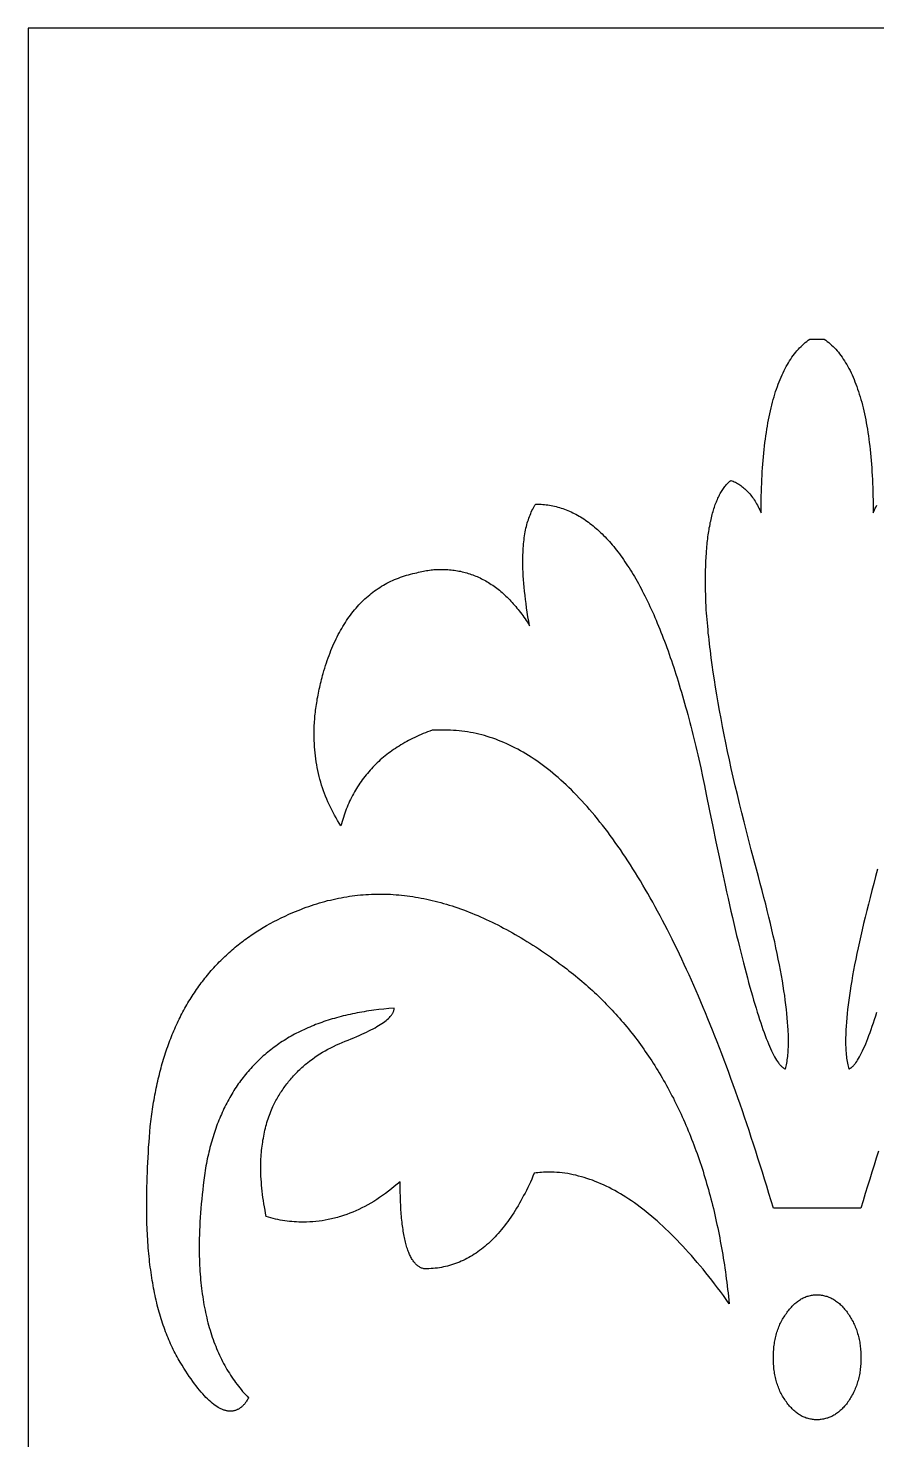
# Model space of a CAD drawing. Extents: x -128 to 128, y -212 to 212.
# Drawn here: x -127.7 to 9.5, y -16.7 to 211.7 of the extents above; entities that cross this region are included whole.
import ezdxf

# ---------------------------------------------------------------- set-up
doc = ezdxf.new("R2010")
doc.units = 0
doc.layers.add('LAYER_1', color=18, linetype='CONTINUOUS')

msp = doc.modelspace()

# ---------------------------------------------------------------- linework, layer by layer
at = {"layer": 'LAYER_1'}
for points in [[(-127.74, -211.73), (127.74, -211.73), (127.74, 211.73), (-127.74, 211.73)], [(-103.16, -4.14), (-103.33, -3.86), (-103.5, -3.57), (-103.66, -3.28), (-103.82, -2.99), (-103.98, -2.69), (-104.13, -2.39), (-104.28, -2.09), (-104.43, -1.78), (-104.58, -1.47), (-104.72, -1.16), (-104.87, -0.84), (-105.01, -0.52), (-105.14, -0.19), (-105.28, 0.14), (-105.41, 0.47), (-105.53, 0.81), (-105.66, 1.15), (-105.78, 1.49), (-105.9, 1.84), (-106.02, 2.19), (-106.14, 2.54), (-106.25, 2.9), (-106.36, 3.26), (-106.47, 3.62), (-106.57, 3.99), (-106.67, 4.36), (-106.77, 4.74), (-106.87, 5.12), (-106.96, 5.5), (-107.05, 5.89), (-107.14, 6.28), (-107.23, 6.67), (-107.31, 7.07), (-107.39, 7.47), (-107.47, 7.87), (-107.55, 8.28), (-107.62, 8.69), (-107.69, 9.1), (-107.76, 9.52), (-107.82, 9.94), (-107.88, 10.37), (-107.94, 10.8), (-108, 11.23), (-108.06, 11.67), (-108.11, 12.11), (-108.16, 12.55), (-108.2, 13), (-108.25, 13.45), (-108.29, 13.91), (-108.33, 14.37), (-108.36, 14.83), (-108.39, 15.29), (-108.42, 15.76), (-108.45, 16.24), (-108.48, 16.71), (-108.5, 17.19), (-108.52, 17.68), (-108.54, 18.17), (-108.55, 18.66), (-108.56, 19.15), (-108.57, 19.65), (-108.58, 20.15), (-108.58, 20.66), (-108.59, 21.17), (-108.58, 21.93), (-108.58, 22.69), (-108.57, 23.46), (-108.55, 24.23), (-108.53, 25.01), (-108.51, 25.8), (-108.48, 26.59), (-108.45, 27.39), (-108.41, 28.19), (-108.37, 29), (-108.32, 29.82), (-108.27, 30.64), (-108.21, 31.48), (-108.14, 32.31), (-108.07, 33.16), (-108, 34.01), (-107.95, 34.41), (-107.91, 34.82), (-107.86, 35.22), (-107.81, 35.62), (-107.76, 36.01), (-107.7, 36.41), (-107.65, 36.8), (-107.59, 37.19), (-107.53, 37.58), (-107.47, 37.97), (-107.4, 38.35), (-107.33, 38.73), (-107.26, 39.11), (-107.19, 39.49), (-107.12, 39.86), (-107.04, 40.24), (-106.97, 40.61), (-106.89, 40.98), (-106.8, 41.34), (-106.72, 41.71), (-106.63, 42.07), (-106.54, 42.43), (-106.45, 42.79), (-106.36, 43.15), (-106.26, 43.5), (-106.17, 43.85), (-106.07, 44.2), (-105.97, 44.55), (-105.86, 44.9), (-105.76, 45.24), (-105.65, 45.58), (-105.54, 45.92), (-105.43, 46.26), (-105.31, 46.59), (-105.19, 46.93), (-105.08, 47.26), (-104.95, 47.59), (-104.83, 47.91), (-104.71, 48.24), (-104.58, 48.56), (-104.45, 48.88), (-104.32, 49.2), (-104.18, 49.51), (-104.05, 49.83), (-103.91, 50.14), (-103.77, 50.45), (-103.63, 50.76), (-103.48, 51.06), (-103.34, 51.36), (-103.19, 51.66), (-103.04, 51.96), (-102.88, 52.26), (-102.73, 52.56), (-102.57, 52.85), (-102.41, 53.14), (-102.25, 53.43), (-102.08, 53.71), (-101.92, 54), (-101.75, 54.28), (-101.58, 54.56), (-101.41, 54.84), (-101.23, 55.11), (-101.06, 55.39), (-100.88, 55.66), (-100.7, 55.93), (-100.51, 56.19), (-100.33, 56.46), (-100.14, 56.72), (-99.95, 56.98), (-99.76, 57.24), (-99.56, 57.5), (-99.37, 57.75), (-99.17, 58), (-98.97, 58.25), (-98.77, 58.5), (-98.56, 58.75), (-98.35, 58.99), (-98.15, 59.23), (-97.93, 59.47), (-97.72, 59.71), (-97.51, 59.95), (-97.29, 60.18), (-97.07, 60.41), (-96.85, 60.64), (-96.62, 60.87), (-96.4, 61.09), (-96.17, 61.31), (-95.94, 61.53), (-95.7, 61.75), (-95.47, 61.97), (-95.23, 62.18), (-94.99, 62.39), (-94.75, 62.6), (-94.51, 62.81), (-94.26, 63.02), (-94.02, 63.22), (-93.77, 63.42), (-93.51, 63.62), (-93.26, 63.82), (-93, 64.02), (-92.75, 64.21), (-92.48, 64.4), (-92.22, 64.59), (-91.96, 64.77), (-91.69, 64.96), (-91.42, 65.14), (-90.88, 65.5), (-90.32, 65.85), (-89.76, 66.19), (-89.19, 66.53), (-88.61, 66.85), (-88.03, 67.17), (-87.43, 67.47), (-86.82, 67.77), (-86.21, 68.06), (-85.59, 68.35), (-84.96, 68.62), (-84.53, 68.8), (-84.1, 68.98), (-83.67, 69.15), (-83.24, 69.32), (-82.8, 69.48), (-82.37, 69.63), (-81.94, 69.78), (-81.5, 69.93), (-81.07, 70.06), (-80.63, 70.19), (-80.19, 70.32), (-79.76, 70.44), (-79.32, 70.56), (-78.88, 70.66), (-78.44, 70.77), (-78, 70.86), (-77.56, 70.96), (-77.12, 71.04), (-76.68, 71.12), (-76.24, 71.19), (-75.8, 71.26), (-75.36, 71.32), (-74.92, 71.38), (-74.47, 71.43), (-74.03, 71.48), (-73.59, 71.51), (-73.14, 71.55), (-72.7, 71.57), (-72.25, 71.59), (-71.81, 71.61), (-71.36, 71.62), (-70.92, 71.62), (-70.48, 71.62), (-70.03, 71.61), (-69.59, 71.6), (-69.14, 71.58), (-68.7, 71.55), (-68.25, 71.52), (-67.8, 71.48), (-67.35, 71.44), (-66.91, 71.39), (-66.46, 71.34), (-66.01, 71.28), (-65.56, 71.21), (-65.11, 71.14), (-64.66, 71.06), (-64.21, 70.98), (-63.75, 70.89), (-63.3, 70.8), (-62.85, 70.7), (-62.39, 70.59), (-61.94, 70.48), (-61.48, 70.37), (-61.03, 70.24), (-60.57, 70.12), (-60.12, 69.98), (-59.66, 69.84), (-59.2, 69.7), (-58.74, 69.55), (-58.28, 69.39), (-57.82, 69.23), (-57.36, 69.06), (-56.9, 68.89), (-56.44, 68.71), (-55.98, 68.53), (-55.52, 68.34), (-55.05, 68.14), (-54.59, 67.94), (-54.13, 67.73), (-53.66, 67.52), (-53.2, 67.3), (-52.73, 67.08), (-52.26, 66.85), (-51.8, 66.62), (-51.33, 66.38), (-50.86, 66.13), (-50.39, 65.88), (-49.92, 65.62), (-49.45, 65.36), (-48.98, 65.09), (-48.51, 64.82), (-48.04, 64.54), (-47.57, 64.25), (-47.09, 63.96), (-46.62, 63.67), (-46.14, 63.37), (-45.67, 63.06), (-45.19, 62.75), (-44.72, 62.43), (-44.24, 62.1), (-43.76, 61.77), (-43.28, 61.44), (-42.81, 61.1), (-42.33, 60.75), (-41.85, 60.4), (-41.37, 60.04), (-41, 59.77), (-40.64, 59.5), (-40.29, 59.22), (-39.93, 58.94), (-39.58, 58.66), (-39.23, 58.38), (-38.88, 58.09), (-38.53, 57.81), (-38.19, 57.51), (-37.85, 57.22), (-37.51, 56.93), (-37.18, 56.63), (-36.84, 56.33), (-36.51, 56.02), (-36.18, 55.72), (-35.85, 55.41), (-35.53, 55.1), (-35.21, 54.79), (-34.89, 54.47), (-34.57, 54.15), (-34.26, 53.83), (-33.95, 53.51), (-33.64, 53.18), (-33.33, 52.86), (-33.02, 52.53), (-32.72, 52.19), (-32.42, 51.86), (-32.12, 51.52), (-31.83, 51.18), (-31.53, 50.84), (-31.24, 50.49), (-30.95, 50.15), (-30.67, 49.8), (-30.38, 49.44), (-30.1, 49.09), (-29.82, 48.73), (-29.55, 48.37), (-29.27, 48.01), (-29, 47.64), (-28.73, 47.28), (-28.47, 46.91), (-28.2, 46.54), (-27.94, 46.16), (-27.68, 45.78), (-27.42, 45.4), (-27.17, 45.02), (-26.91, 44.64), (-26.66, 44.25), (-26.42, 43.86), (-26.17, 43.47), (-25.93, 43.08), (-25.69, 42.68), (-25.45, 42.28), (-25.21, 41.88), (-24.98, 41.47), (-24.75, 41.07), (-24.52, 40.66), (-24.29, 40.25), (-24.07, 39.83), (-23.85, 39.42), (-23.63, 39), (-23.41, 38.58), (-23.2, 38.15), (-22.99, 37.73), (-22.78, 37.3), (-22.57, 36.87), (-22.36, 36.43), (-22.16, 36), (-21.96, 35.56), (-21.76, 35.12), (-21.57, 34.68), (-21.37, 34.23), (-21.18, 33.78), (-21, 33.33), (-20.81, 32.88), (-20.63, 32.42), (-20.45, 31.96), (-20.27, 31.5), (-20.09, 31.04), (-19.92, 30.57), (-19.75, 30.11), (-19.58, 29.64), (-19.41, 29.16), (-19.25, 28.69), (-19.08, 28.21), (-18.92, 27.73), (-18.77, 27.25), (-18.61, 26.76), (-18.46, 26.27), (-18.31, 25.78), (-18.16, 25.29), (-18.02, 24.8), (-17.87, 24.3), (-17.73, 23.8), (-17.6, 23.3), (-17.46, 22.79), (-17.33, 22.28), (-17.2, 21.77), (-17.07, 21.26), (-16.94, 20.75), (-16.82, 20.23), (-16.7, 19.71), (-16.58, 19.19), (-16.46, 18.66), (-16.35, 18.14), (-16.23, 17.61), (-16.13, 17.07), (-16.02, 16.54), (-15.91, 16), (-15.81, 15.46), (-15.71, 14.92), (-15.61, 14.38), (-15.52, 13.83), (-15.43, 13.28), (-15.34, 12.73), (-15.25, 12.18), (-15.16, 11.62), (-15.08, 11.06), (-15, 10.5), (-14.92, 9.93), (-14.84, 9.37), (-14.77, 8.8), (-14.7, 8.23), (-14.63, 7.65), (-14.56, 7.08), (-14.5, 6.5), (-14.44, 5.92), (-14.38, 5.33), (-14.85, 6), (-15.32, 6.65), (-15.79, 7.29), (-16.27, 7.92), (-16.74, 8.54), (-17.21, 9.14), (-17.68, 9.74), (-18.15, 10.33), (-18.61, 10.91), (-19.08, 11.48), (-19.55, 12.03), (-20.02, 12.58), (-20.48, 13.11), (-20.95, 13.64), (-21.42, 14.15), (-21.88, 14.66), (-22.35, 15.15), (-22.81, 15.64), (-23.27, 16.11), (-23.74, 16.57), (-24.2, 17.03), (-24.66, 17.47), (-25.12, 17.9), (-25.58, 18.32), (-26.04, 18.73), (-26.5, 19.13), (-26.96, 19.52), (-27.42, 19.9), (-27.88, 20.27), (-28.34, 20.63), (-28.8, 20.98), (-29.25, 21.31), (-29.71, 21.64), (-30.17, 21.96), (-30.62, 22.26), (-31.08, 22.56), (-31.53, 22.85), (-31.98, 23.12), (-32.44, 23.39), (-32.89, 23.64), (-33.34, 23.88), (-33.79, 24.12), (-34.25, 24.34), (-34.7, 24.55), (-35.15, 24.76), (-35.6, 24.95), (-36.04, 25.13), (-36.49, 25.3), (-36.94, 25.46), (-37.39, 25.61), (-37.84, 25.75), (-38.28, 25.88), (-38.73, 26), (-39.17, 26.11), (-39.62, 26.21), (-40.06, 26.3), (-40.5, 26.38), (-40.95, 26.44), (-41.39, 26.5), (-41.83, 26.55), (-42.27, 26.58), (-42.71, 26.61), (-43.15, 26.62), (-43.59, 26.63), (-43.87, 26.63), (-44.14, 26.62), (-44.43, 26.6), (-44.72, 26.58), (-45.01, 26.56), (-45.31, 26.53), (-45.61, 26.49), (-45.91, 26.45), (-46.11, 25.97), (-46.32, 25.5), (-46.53, 25.03), (-46.74, 24.58), (-46.96, 24.13), (-47.18, 23.68), (-47.4, 23.25), (-47.62, 22.82), (-47.84, 22.4), (-48.07, 21.99), (-48.3, 21.59), (-48.53, 21.19), (-48.76, 20.8), (-48.99, 20.42), (-49.23, 20.05), (-49.47, 19.68), (-49.71, 19.32), (-49.96, 18.97), (-50.2, 18.62), (-50.45, 18.29), (-50.7, 17.96), (-50.96, 17.64), (-51.21, 17.32), (-51.47, 17.02), (-51.73, 16.72), (-51.99, 16.43), (-52.25, 16.15), (-52.52, 15.87), (-52.79, 15.6), (-53.06, 15.34), (-53.33, 15.09), (-53.61, 14.84), (-53.89, 14.6), (-54.17, 14.37), (-54.45, 14.15), (-54.74, 13.94), (-55.02, 13.73), (-55.31, 13.53), (-55.6, 13.33), (-55.9, 13.15), (-56.19, 12.97), (-56.49, 12.8), (-56.79, 12.64), (-57.1, 12.48), (-57.4, 12.34), (-57.71, 12.2), (-58.02, 12.06), (-58.33, 11.94), (-58.65, 11.82), (-58.96, 11.71), (-59.28, 11.61), (-59.61, 11.52), (-59.93, 11.43), (-60.26, 11.35), (-60.58, 11.28), (-60.92, 11.21), (-61.25, 11.16), (-61.58, 11.11), (-61.92, 11.07), (-62.26, 11.03), (-62.6, 11.01), (-62.95, 10.99), (-63.3, 10.98), (-63.65, 10.97), (-63.77, 11), (-63.89, 11.03), (-64.01, 11.07), (-64.13, 11.11), (-64.24, 11.16), (-64.36, 11.22), (-64.47, 11.28), (-64.58, 11.35), (-64.68, 11.42), (-64.79, 11.51), (-64.89, 11.59), (-64.99, 11.69), (-65.09, 11.79), (-65.19, 11.89), (-65.29, 12), (-65.38, 12.12), (-65.47, 12.25), (-65.56, 12.38), (-65.65, 12.51), (-65.74, 12.65), (-65.82, 12.8), (-65.9, 12.96), (-65.98, 13.12), (-66.06, 13.29), (-66.14, 13.46), (-66.21, 13.64), (-66.28, 13.83), (-66.35, 14.02), (-66.42, 14.22), (-66.49, 14.42), (-66.55, 14.63), (-66.62, 14.85), (-66.68, 15.07), (-66.73, 15.3), (-66.79, 15.54), (-66.85, 15.78), (-66.9, 16.03), (-66.95, 16.28), (-67, 16.54), (-67.05, 16.81), (-67.09, 17.08), (-67.13, 17.36), (-67.18, 17.65), (-67.22, 17.94), (-67.25, 18.23), (-67.29, 18.54), (-67.32, 18.85), (-67.35, 19.16), (-67.38, 19.49), (-67.41, 19.82), (-67.44, 20.15), (-67.46, 20.49), (-67.48, 20.84), (-67.5, 21.19), (-67.54, 21.92), (-67.56, 22.67), (-67.58, 23.44), (-67.59, 24.24), (-67.6, 25.07), (-68.07, 24.67), (-68.54, 24.28), (-69.01, 23.9), (-69.48, 23.53), (-69.96, 23.18), (-70.43, 22.84), (-70.91, 22.51), (-71.39, 22.2), (-71.87, 21.9), (-72.35, 21.61), (-72.83, 21.34), (-73.31, 21.08), (-73.8, 20.83), (-74.28, 20.59), (-74.77, 20.37), (-75.26, 20.16), (-75.75, 19.96), (-76.24, 19.78), (-76.73, 19.6), (-77.22, 19.45), (-77.47, 19.37), (-77.72, 19.3), (-77.97, 19.23), (-78.21, 19.17), (-78.46, 19.1), (-78.71, 19.05), (-79.21, 18.94), (-79.71, 18.84), (-80.21, 18.76), (-80.71, 18.69), (-81.21, 18.63), (-81.72, 18.59), (-82.22, 18.56), (-82.73, 18.54), (-83.24, 18.53), (-83.61, 18.53), (-83.98, 18.55), (-84.35, 18.56), (-84.73, 18.59), (-85.1, 18.62), (-85.47, 18.66), (-85.85, 18.7), (-86.23, 18.76), (-86.6, 18.82), (-86.98, 18.88), (-87.36, 18.96), (-87.73, 19.04), (-88.11, 19.13), (-88.49, 19.22), (-88.87, 19.32), (-89.25, 19.43), (-89.35, 19.96), (-89.45, 20.48), (-89.55, 21), (-89.63, 21.51), (-89.71, 22.02), (-89.79, 22.53), (-89.85, 23.03), (-89.91, 23.53), (-89.96, 24.02), (-90.01, 24.51), (-90.04, 24.99), (-90.08, 25.47), (-90.1, 25.95), (-90.12, 26.42), (-90.13, 26.89), (-90.13, 27.35), (-90.13, 27.71), (-90.12, 28.06), (-90.11, 28.42), (-90.1, 28.77), (-90.08, 29.12), (-90.06, 29.46), (-90.03, 29.81), (-90, 30.15), (-89.96, 30.49), (-89.92, 30.82), (-89.88, 31.16), (-89.83, 31.49), (-89.78, 31.82), (-89.72, 32.14), (-89.66, 32.47), (-89.6, 32.79), (-89.53, 33.1), (-89.46, 33.42), (-89.38, 33.73), (-89.3, 34.04), (-89.22, 34.35), (-89.13, 34.65), (-89.04, 34.96), (-88.94, 35.25), (-88.84, 35.55), (-88.74, 35.84), (-88.63, 36.13), (-88.52, 36.42), (-88.4, 36.71), (-88.28, 36.99), (-88.16, 37.27), (-88.03, 37.55), (-87.91, 37.77), (-87.8, 37.99), (-87.68, 38.21), (-87.55, 38.43), (-87.43, 38.65), (-87.31, 38.86), (-87.18, 39.07), (-87.05, 39.28), (-86.92, 39.49), (-86.78, 39.7), (-86.64, 39.9), (-86.51, 40.1), (-86.37, 40.3), (-86.22, 40.5), (-86.08, 40.69), (-85.93, 40.89), (-85.78, 41.08), (-85.63, 41.27), (-85.48, 41.46), (-85.33, 41.64), (-85.17, 41.83), (-85.01, 42.01), (-84.85, 42.19), (-84.68, 42.36), (-84.52, 42.54), (-84.35, 42.71), (-84.18, 42.88), (-84.01, 43.05), (-83.84, 43.22), (-83.66, 43.39), (-83.48, 43.55), (-83.3, 43.71), (-83.12, 43.87), (-82.94, 44.03), (-82.75, 44.18), (-82.56, 44.34), (-82.18, 44.64), (-81.79, 44.93), (-81.39, 45.21), (-80.99, 45.49), (-80.57, 45.76), (-80.15, 46.02), (-79.72, 46.27), (-79.28, 46.51), (-78.83, 46.75), (-78.37, 46.98), (-77.91, 47.2), (-77.44, 47.41), (-76.96, 47.61), (-76.47, 47.81), (-75.98, 48), (-75.51, 48.19), (-75.06, 48.37), (-74.62, 48.56), (-74.2, 48.74), (-73.79, 48.93), (-73.39, 49.11), (-73.02, 49.29), (-72.65, 49.47), (-72.31, 49.65), (-71.97, 49.82), (-71.66, 50), (-71.36, 50.17), (-71.07, 50.34), (-70.8, 50.51), (-70.55, 50.68), (-70.31, 50.84), (-70.08, 51.01), (-69.87, 51.17), (-69.68, 51.33), (-69.5, 51.49), (-69.34, 51.65), (-69.19, 51.81), (-69.06, 51.96), (-69, 52.04), (-68.94, 52.12), (-68.89, 52.19), (-68.84, 52.27), (-68.8, 52.35), (-68.76, 52.42), (-68.72, 52.49), (-68.69, 52.57), (-68.66, 52.64), (-68.63, 52.72), (-68.61, 52.79), (-68.6, 52.86), (-68.58, 52.93), (-68.57, 53), (-68.57, 53.07), (-68.56, 53.14), (-69.4, 53.08), (-70.23, 53), (-71.04, 52.92), (-71.85, 52.82), (-72.24, 52.76), (-72.64, 52.71), (-73.03, 52.65), (-73.42, 52.58), (-73.81, 52.52), (-74.19, 52.45), (-74.57, 52.38), (-74.95, 52.31), (-75.32, 52.23), (-75.69, 52.15), (-76.06, 52.07), (-76.43, 51.98), (-76.79, 51.9), (-77.15, 51.8), (-77.51, 51.71), (-77.87, 51.61), (-78.22, 51.51), (-78.57, 51.41), (-78.91, 51.31), (-79.26, 51.2), (-79.6, 51.09), (-79.93, 50.98), (-80.27, 50.86), (-80.6, 50.74), (-80.93, 50.62), (-81.26, 50.49), (-81.58, 50.36), (-81.9, 50.23), (-82.22, 50.1), (-82.53, 49.96), (-82.85, 49.82), (-83.16, 49.68), (-83.46, 49.54), (-83.77, 49.39), (-84.07, 49.24), (-84.36, 49.09), (-84.66, 48.93), (-84.95, 48.77), (-85.24, 48.61), (-85.53, 48.44), (-85.81, 48.28), (-86.09, 48.11), (-86.37, 47.93), (-86.65, 47.76), (-86.92, 47.58), (-87.19, 47.4), (-87.45, 47.21), (-87.72, 47.02), (-87.98, 46.83), (-88.24, 46.64), (-88.49, 46.44), (-88.74, 46.24), (-88.99, 46.04), (-89.24, 45.84), (-89.48, 45.63), (-89.73, 45.42), (-89.96, 45.21), (-90.2, 44.99), (-90.43, 44.77), (-90.66, 44.55), (-90.89, 44.33), (-91.11, 44.1), (-91.33, 43.87), (-91.55, 43.64), (-91.77, 43.4), (-91.98, 43.16), (-92.19, 42.92), (-92.4, 42.68), (-92.6, 42.43), (-92.8, 42.18), (-93, 41.93), (-93.2, 41.67), (-93.39, 41.41), (-93.58, 41.15), (-93.77, 40.89), (-93.95, 40.62), (-94.13, 40.35), (-94.31, 40.08), (-94.49, 39.81), (-94.66, 39.53), (-94.83, 39.25), (-95, 38.96), (-95.16, 38.68), (-95.32, 38.39), (-95.48, 38.09), (-95.64, 37.8), (-95.79, 37.5), (-95.94, 37.2), (-96.09, 36.9), (-96.23, 36.59), (-96.38, 36.28), (-96.51, 35.97), (-96.65, 35.66), (-96.78, 35.34), (-96.91, 35.02), (-97.04, 34.69), (-97.17, 34.37), (-97.29, 34.04), (-97.41, 33.71), (-97.52, 33.37), (-97.64, 33.04), (-97.75, 32.69), (-97.86, 32.35), (-97.96, 32.01), (-98.06, 31.66), (-98.16, 31.31), (-98.26, 30.95), (-98.35, 30.59), (-98.44, 30.23), (-98.53, 29.87), (-98.61, 29.51), (-98.7, 29.14), (-98.78, 28.77), (-98.85, 28.39), (-98.93, 28.02), (-99, 27.64), (-99.07, 27.25), (-99.13, 26.87), (-99.19, 26.48), (-99.25, 26.09), (-99.35, 25.31), (-99.45, 24.53), (-99.53, 23.76), (-99.61, 23), (-99.69, 22.24), (-99.76, 21.5), (-99.82, 20.76), (-99.88, 20.03), (-99.93, 19.31), (-99.97, 18.6), (-100.01, 17.89), (-100.04, 17.2), (-100.06, 16.51), (-100.08, 15.84), (-100.09, 15.17), (-100.09, 14.51), (-100.09, 14.01), (-100.09, 13.51), (-100.08, 13.01), (-100.06, 12.52), (-100.04, 12.03), (-100.02, 11.54), (-100, 11.06), (-99.97, 10.59), (-99.94, 10.11), (-99.9, 9.64), (-99.86, 9.18), (-99.81, 8.72), (-99.77, 8.26), (-99.71, 7.81), (-99.66, 7.36), (-99.6, 6.91), (-99.53, 6.47), (-99.46, 6.03), (-99.39, 5.59), (-99.32, 5.16), (-99.24, 4.74), (-99.15, 4.31), (-99.07, 3.9), (-98.97, 3.48), (-98.88, 3.07), (-98.78, 2.66), (-98.68, 2.26), (-98.57, 1.86), (-98.46, 1.47), (-98.34, 1.07), (-98.22, 0.69), (-98.1, 0.3), (-97.98, -0.08), (-97.84, -0.45), (-97.71, -0.83), (-97.57, -1.19), (-97.43, -1.56), (-97.28, -1.92), (-97.13, -2.27), (-96.98, -2.63), (-96.82, -2.97), (-96.66, -3.32), (-96.49, -3.66), (-96.32, -4), (-96.15, -4.33), (-95.97, -4.66), (-95.79, -4.98), (-95.61, -5.3), (-95.42, -5.62), (-95.22, -5.93), (-95.03, -6.24), (-94.83, -6.55), (-94.62, -6.85), (-94.41, -7.15), (-94.2, -7.44), (-93.98, -7.73), (-93.76, -8.02), (-93.54, -8.3), (-93.31, -8.57), (-93.08, -8.85), (-92.84, -9.12), (-92.6, -9.38), (-92.35, -9.65), (-92.11, -9.9), (-92.18, -10.04), (-92.26, -10.16), (-92.34, -10.29), (-92.42, -10.41), (-92.5, -10.53), (-92.58, -10.64), (-92.66, -10.74), (-92.74, -10.85), (-92.83, -10.95), (-92.91, -11.04), (-93, -11.13), (-93.09, -11.22), (-93.18, -11.3), (-93.27, -11.38), (-93.36, -11.45), (-93.45, -11.52), (-93.54, -11.59), (-93.64, -11.65), (-93.73, -11.71), (-93.83, -11.76), (-93.93, -11.81), (-94.02, -11.85), (-94.12, -11.89), (-94.22, -11.93), (-94.32, -11.96), (-94.42, -11.99), (-94.53, -12.01), (-94.63, -12.03), (-94.73, -12.04), (-94.84, -12.05), (-94.94, -12.06), (-95.05, -12.06), (-95.15, -12.06), (-95.26, -12.06), (-95.37, -12.05), (-95.47, -12.03), (-95.58, -12.01), (-95.69, -11.99), (-95.8, -11.97), (-95.91, -11.94), (-96.02, -11.91), (-96.13, -11.87), (-96.24, -11.83), (-96.35, -11.78), (-96.46, -11.74), (-96.58, -11.68), (-96.69, -11.63), (-96.81, -11.57), (-96.92, -11.5), (-97.04, -11.44), (-97.27, -11.29), (-97.51, -11.13), (-97.75, -10.95), (-98, -10.76), (-98.24, -10.55), (-98.49, -10.32), (-98.74, -10.08), (-99, -9.83), (-99.26, -9.56), (-99.52, -9.27), (-99.78, -8.97), (-100.04, -8.65), (-100.31, -8.32), (-100.59, -7.97), (-100.86, -7.61), (-101.14, -7.23), (-101.42, -6.84), (-101.7, -6.43), (-101.99, -6), (-102.28, -5.56), (-102.57, -5.1), (-102.86, -4.63)], [(-0.21, -13.44), (-0.39, -13.44), (-0.56, -13.43), (-0.74, -13.42), (-0.91, -13.4), (-1.08, -13.37), (-1.25, -13.34), (-1.42, -13.3), (-1.58, -13.26), (-1.75, -13.21), (-1.91, -13.16), (-2.07, -13.1), (-2.23, -13.04), (-2.39, -12.97), (-2.55, -12.89), (-2.71, -12.81), (-2.86, -12.72), (-3.01, -12.63), (-3.16, -12.53), (-3.31, -12.43), (-3.46, -12.32), (-3.61, -12.2), (-3.76, -12.08), (-3.9, -11.95), (-4.04, -11.82), (-4.18, -11.69), (-4.32, -11.54), (-4.46, -11.39), (-4.6, -11.24), (-4.73, -11.08), (-4.87, -10.91), (-5, -10.74), (-5.13, -10.56), (-5.26, -10.38), (-5.39, -10.19), (-5.51, -10), (-5.63, -9.8), (-5.74, -9.61), (-5.85, -9.41), (-5.96, -9.21), (-6.06, -9.01), (-6.16, -8.8), (-6.25, -8.6), (-6.34, -8.39), (-6.42, -8.18), (-6.5, -7.96), (-6.58, -7.75), (-6.65, -7.53), (-6.72, -7.31), (-6.78, -7.09), (-6.84, -6.86), (-6.89, -6.63), (-6.94, -6.4), (-6.99, -6.17), (-7.03, -5.93), (-7.07, -5.69), (-7.1, -5.45), (-7.13, -5.21), (-7.16, -4.96), (-7.18, -4.71), (-7.2, -4.46), (-7.21, -4.2), (-7.22, -3.95), (-7.23, -3.69), (-7.23, -3.42), (-7.23, -3.16), (-7.22, -2.9), (-7.21, -2.64), (-7.2, -2.39), (-7.18, -2.13), (-7.16, -1.88), (-7.13, -1.63), (-7.1, -1.39), (-7.07, -1.15), (-7.03, -0.9), (-6.99, -0.67), (-6.94, -0.43), (-6.89, -0.2), (-6.84, 0.04), (-6.78, 0.26), (-6.72, 0.49), (-6.65, 0.71), (-6.58, 0.93), (-6.5, 1.15), (-6.42, 1.37), (-6.34, 1.58), (-6.25, 1.8), (-6.16, 2), (-6.06, 2.21), (-5.96, 2.41), (-5.85, 2.62), (-5.74, 2.82), (-5.63, 3.01), (-5.51, 3.21), (-5.39, 3.4), (-5.26, 3.59), (-5.13, 3.77), (-5, 3.96), (-4.87, 4.13), (-4.73, 4.31), (-4.6, 4.47), (-4.46, 4.63), (-4.32, 4.79), (-4.18, 4.93), (-4.04, 5.08), (-3.9, 5.22), (-3.76, 5.35), (-3.61, 5.47), (-3.46, 5.59), (-3.31, 5.71), (-3.16, 5.82), (-3.01, 5.92), (-2.86, 6.02), (-2.71, 6.11), (-2.55, 6.19), (-2.39, 6.27), (-2.23, 6.35), (-2.07, 6.41), (-1.91, 6.48), (-1.75, 6.53), (-1.58, 6.58), (-1.42, 6.63), (-1.25, 6.67), (-1.08, 6.7), (-0.91, 6.73), (-0.74, 6.75), (-0.56, 6.76), (-0.39, 6.77), (-0.21, 6.77), (-0.03, 6.77), (0.16, 6.76), (0.34, 6.75), (0.52, 6.73), (0.69, 6.7), (0.87, 6.67), (1.04, 6.63), (1.22, 6.58), (1.39, 6.53), (1.55, 6.48), (1.72, 6.41), (1.89, 6.35), (2.05, 6.27), (2.21, 6.19), (2.37, 6.11), (2.53, 6.02), (2.69, 5.92), (2.84, 5.82), (3, 5.71), (3.15, 5.59), (3.3, 5.47), (3.45, 5.35), (3.59, 5.22), (3.74, 5.08), (3.88, 4.93), (4.02, 4.79), (4.16, 4.63), (4.3, 4.47), (4.44, 4.31), (4.57, 4.13), (4.7, 3.96), (4.83, 3.77), (4.96, 3.59), (5.09, 3.4), (5.21, 3.21), (5.32, 3.01), (5.43, 2.82), (5.54, 2.62), (5.65, 2.41), (5.75, 2.21), (5.84, 2), (5.94, 1.8), (6.02, 1.58), (6.11, 1.37), (6.19, 1.15), (6.26, 0.93), (6.34, 0.71), (6.4, 0.49), (6.47, 0.26), (6.53, 0.04), (6.58, -0.2), (6.64, -0.43), (6.68, -0.67), (6.73, -0.9), (6.77, -1.15), (6.8, -1.39), (6.83, -1.63), (6.86, -1.88), (6.88, -2.13), (6.9, -2.39), (6.92, -2.64), (6.93, -2.9), (6.93, -3.16), (6.94, -3.42), (6.93, -3.69), (6.93, -3.95), (6.92, -4.2), (6.9, -4.46), (6.88, -4.71), (6.86, -4.96), (6.83, -5.21), (6.8, -5.45), (6.77, -5.69), (6.73, -5.93), (6.68, -6.17), (6.64, -6.4), (6.58, -6.63), (6.53, -6.86), (6.47, -7.09), (6.4, -7.31), (6.34, -7.53), (6.26, -7.75), (6.19, -7.96), (6.11, -8.18), (6.02, -8.39), (5.94, -8.6), (5.84, -8.8), (5.75, -9.01), (5.65, -9.21), (5.54, -9.41), (5.43, -9.61), (5.32, -9.8), (5.21, -10), (5.09, -10.19), (4.96, -10.38), (4.83, -10.56), (4.7, -10.74), (4.57, -10.91), (4.44, -11.08), (4.3, -11.24), (4.16, -11.39), (4.02, -11.54), (3.88, -11.69), (3.74, -11.82), (3.59, -11.95), (3.45, -12.08), (3.3, -12.2), (3.15, -12.32), (3, -12.43), (2.84, -12.53), (2.69, -12.63), (2.53, -12.72), (2.37, -12.81), (2.21, -12.89), (2.05, -12.97), (1.89, -13.04), (1.72, -13.1), (1.55, -13.16), (1.39, -13.21), (1.22, -13.26), (1.04, -13.3), (0.87, -13.34), (0.69, -13.37), (0.52, -13.4), (0.34, -13.42), (0.16, -13.43), (-0.03, -13.44)]]:
    msp.add_lwpolyline(points, close=True, dxfattribs=at)
for points in [[(9.78, 30.03), (9.42, 28.91), (9.06, 27.78), (8.7, 26.64), (8.35, 25.5), (7.99, 24.34), (7.64, 23.17), (7.29, 22), (6.94, 20.81), (-7.23, 20.81), (-7.58, 22), (-7.94, 23.17), (-8.29, 24.34), (-8.65, 25.5), (-9.01, 26.64), (-9.36, 27.78), (-9.72, 28.91), (-10.08, 30.03), (-10.44, 31.15), (-10.8, 32.25), (-11.16, 33.34), (-11.53, 34.43), (-11.89, 35.5), (-12.25, 36.57), (-12.62, 37.62), (-12.99, 38.67), (-13.35, 39.71), (-13.72, 40.74), (-14.09, 41.76), (-14.46, 42.77), (-14.83, 43.77), (-15.2, 44.77), (-15.57, 45.75), (-15.95, 46.73), (-16.32, 47.69), (-16.69, 48.65), (-17.07, 49.59), (-17.45, 50.53), (-17.82, 51.46), (-18.2, 52.38), (-18.58, 53.29), (-18.96, 54.19), (-19.34, 55.09), (-19.72, 55.97), (-20.11, 56.84), (-20.49, 57.71), (-20.87, 58.56), (-21.26, 59.41), (-21.64, 60.25), (-22.03, 61.08), (-22.42, 61.9), (-22.81, 62.71), (-23.2, 63.51), (-23.59, 64.3), (-23.98, 65.08), (-24.37, 65.85), (-24.76, 66.62), (-25.16, 67.37), (-25.55, 68.12), (-25.95, 68.86), (-26.34, 69.58), (-26.74, 70.3), (-27.14, 71.01), (-27.54, 71.71), (-27.94, 72.4), (-28.34, 73.09), (-28.74, 73.76), (-29.14, 74.42), (-29.54, 75.08), (-29.95, 75.72), (-30.35, 76.36), (-30.76, 76.99), (-31.16, 77.6), (-31.57, 78.21), (-31.98, 78.81), (-32.39, 79.4), (-32.8, 79.98), (-33.21, 80.56), (-33.62, 81.12), (-34.03, 81.67), (-34.45, 82.22), (-34.86, 82.75), (-35.28, 83.28), (-35.69, 83.8), (-36.11, 84.31), (-36.53, 84.8), (-36.95, 85.29), (-37.37, 85.77), (-37.79, 86.25), (-38.21, 86.71), (-38.63, 87.16), (-39.05, 87.61), (-39.48, 88.04), (-39.9, 88.47), (-40.33, 88.88), (-40.75, 89.29), (-41.18, 89.69), (-41.61, 90.08), (-42.04, 90.46), (-42.47, 90.83), (-42.9, 91.19), (-43.33, 91.54), (-43.76, 91.89), (-44.2, 92.22), (-44.63, 92.55), (-45.07, 92.86), (-45.5, 93.17), (-45.94, 93.47), (-46.38, 93.75), (-46.81, 94.03), (-47.25, 94.3), (-47.69, 94.56), (-48.14, 94.82), (-48.58, 95.06), (-49.02, 95.29), (-49.46, 95.52), (-49.91, 95.73), (-50.35, 95.94), (-50.8, 96.14), (-51.25, 96.32), (-51.7, 96.5), (-52.14, 96.67), (-52.59, 96.83), (-53.04, 96.98), (-53.5, 97.12), (-53.95, 97.26), (-54.4, 97.38), (-54.86, 97.5), (-55.31, 97.6), (-55.77, 97.7), (-56.22, 97.78), (-56.68, 97.86), (-57.14, 97.93), (-57.6, 97.99), (-58.06, 98.04), (-58.52, 98.08), (-58.98, 98.11), (-59.44, 98.14), (-62.43, 98.14), (-62.79, 98), (-63.16, 97.86), (-63.51, 97.72), (-63.87, 97.58), (-64.22, 97.43), (-64.56, 97.28), (-64.9, 97.13), (-65.24, 96.97), (-65.57, 96.81), (-65.9, 96.64), (-66.22, 96.47), (-66.54, 96.3), (-66.85, 96.13), (-67.16, 95.95), (-67.47, 95.77), (-67.77, 95.58), (-68.07, 95.39), (-68.36, 95.2), (-68.65, 95.01), (-68.94, 94.81), (-69.22, 94.6), (-69.49, 94.4), (-69.76, 94.19), (-70.03, 93.98), (-70.29, 93.76), (-70.55, 93.54), (-70.81, 93.32), (-71.06, 93.09), (-71.3, 92.86), (-71.54, 92.63), (-71.78, 92.39), (-72.01, 92.15), (-72.24, 91.91), (-72.46, 91.66), (-72.68, 91.41), (-72.9, 91.16), (-73.11, 90.9), (-73.32, 90.64), (-73.52, 90.38), (-73.72, 90.11), (-73.91, 89.84), (-74.1, 89.56), (-74.29, 89.28), (-74.47, 89), (-74.65, 88.72), (-74.82, 88.43), (-74.99, 88.14), (-75.15, 87.84), (-75.31, 87.55), (-75.46, 87.24), (-75.61, 86.94), (-75.76, 86.63), (-75.9, 86.32), (-76.04, 86), (-76.17, 85.68), (-76.3, 85.36), (-76.43, 85.04), (-76.55, 84.71), (-76.67, 84.37), (-76.78, 84.04), (-76.89, 83.7), (-76.99, 83.36), (-77.09, 83.01), (-77.18, 82.66), (-77.45, 83.08), (-77.71, 83.51), (-77.96, 83.94), (-78.2, 84.37), (-78.43, 84.8), (-78.66, 85.23), (-78.88, 85.67), (-79.08, 86.11), (-79.28, 86.56), (-79.47, 87), (-79.65, 87.45), (-79.83, 87.9), (-79.99, 88.35), (-80.15, 88.81), (-80.3, 89.27), (-80.44, 89.73), (-80.57, 90.19), (-80.69, 90.66), (-80.8, 91.13), (-80.91, 91.6), (-81, 92.08), (-81.09, 92.55), (-81.17, 93.03), (-81.24, 93.52), (-81.31, 94), (-81.36, 94.49), (-81.41, 94.98), (-81.45, 95.47), (-81.47, 95.97), (-81.5, 96.47), (-81.51, 96.97), (-81.51, 97.48), (-81.51, 97.77), (-81.51, 98.06), (-81.5, 98.36), (-81.49, 98.65), (-81.48, 98.95), (-81.46, 99.25), (-81.44, 99.55), (-81.42, 99.85), (-81.39, 100.15), (-81.37, 100.45), (-81.34, 100.75), (-81.3, 101.06), (-81.27, 101.36), (-81.23, 101.67), (-81.18, 101.98), (-81.14, 102.28), (-81.09, 102.59), (-81.04, 102.9), (-80.99, 103.21), (-80.93, 103.52), (-80.87, 103.83), (-80.81, 104.15), (-80.75, 104.46), (-80.68, 104.77), (-80.61, 105.09), (-80.54, 105.4), (-80.46, 105.72), (-80.38, 106.04), (-80.3, 106.36), (-80.22, 106.67), (-80.13, 106.99), (-80.04, 107.31), (-79.92, 107.75), (-79.79, 108.18), (-79.65, 108.6), (-79.52, 109.02), (-79.38, 109.44), (-79.23, 109.84), (-79.09, 110.24), (-78.94, 110.64), (-78.78, 111.03), (-78.62, 111.42), (-78.46, 111.79), (-78.3, 112.17), (-78.13, 112.53), (-77.96, 112.9), (-77.78, 113.25), (-77.61, 113.6), (-77.42, 113.95), (-77.24, 114.28), (-77.05, 114.62), (-76.86, 114.94), (-76.66, 115.26), (-76.46, 115.58), (-76.26, 115.89), (-76.05, 116.19), (-75.84, 116.49), (-75.62, 116.78), (-75.41, 117.07), (-75.19, 117.35), (-74.96, 117.63), (-74.73, 117.9), (-74.5, 118.16), (-74.27, 118.42), (-74.03, 118.67), (-73.79, 118.92), (-73.54, 119.16), (-73.29, 119.39), (-73.04, 119.62), (-72.78, 119.85), (-72.52, 120.06), (-72.26, 120.28), (-71.99, 120.48), (-71.72, 120.68), (-71.45, 120.88), (-71.17, 121.07), (-70.89, 121.25), (-70.6, 121.43), (-70.31, 121.6), (-70.02, 121.76), (-69.73, 121.92), (-69.43, 122.08), (-69.12, 122.23), (-68.82, 122.37), (-68.51, 122.51), (-68.19, 122.64), (-67.88, 122.76), (-67.56, 122.88), (-67.23, 123), (-66.91, 123.1), (-66.57, 123.21), (-66.24, 123.3), (-65.9, 123.39), (-65.56, 123.48), (-65.21, 123.56), (-64.87, 123.63), (-64.61, 123.7), (-64.35, 123.76), (-64.09, 123.81), (-63.84, 123.87), (-63.59, 123.92), (-63.34, 123.96), (-63.09, 124), (-62.85, 124.04), (-62.6, 124.07), (-62.36, 124.1), (-62.12, 124.12), (-61.89, 124.14), (-61.65, 124.15), (-61.42, 124.16), (-61.19, 124.17), (-60.96, 124.17), (-60.69, 124.17), (-60.42, 124.16), (-60.15, 124.15), (-59.89, 124.14), (-59.62, 124.11), (-59.36, 124.09), (-59.1, 124.06), (-58.84, 124.03), (-58.59, 123.99), (-58.33, 123.95), (-58.08, 123.9), (-57.82, 123.85), (-57.57, 123.79), (-57.32, 123.73), (-57.07, 123.67), (-56.83, 123.6), (-56.58, 123.52), (-56.34, 123.45), (-56.09, 123.36), (-55.85, 123.28), (-55.61, 123.18), (-55.37, 123.09), (-55.14, 122.99), (-54.9, 122.88), (-54.67, 122.77), (-54.43, 122.66), (-54.2, 122.54), (-53.97, 122.42), (-53.74, 122.29), (-53.52, 122.16), (-53.29, 122.02), (-53.07, 121.88), (-52.85, 121.74), (-52.63, 121.59), (-52.41, 121.44), (-52.19, 121.28), (-51.97, 121.11), (-51.76, 120.95), (-51.54, 120.78), (-51.33, 120.6), (-51.12, 120.42), (-50.91, 120.24), (-50.7, 120.05), (-50.49, 119.85), (-50.29, 119.65), (-50.09, 119.45), (-49.88, 119.24), (-49.68, 119.03), (-49.48, 118.82), (-49.29, 118.6), (-49.09, 118.37), (-48.89, 118.14), (-48.7, 117.91), (-48.51, 117.67), (-48.32, 117.43), (-48.13, 117.18), (-47.94, 116.93), (-47.75, 116.68), (-47.57, 116.42), (-47.38, 116.15), (-47.2, 115.88), (-47.02, 115.61), (-46.84, 115.33), (-46.66, 115.05), (-46.79, 115.79), (-46.92, 116.51), (-47.03, 117.23), (-47.14, 117.93), (-47.23, 118.62), (-47.32, 119.3), (-47.4, 119.96), (-47.48, 120.62), (-47.54, 121.26), (-47.6, 121.88), (-47.65, 122.5), (-47.69, 123.1), (-47.72, 123.69), (-47.74, 124.26), (-47.75, 124.82), (-47.76, 125.37), (-47.75, 125.76), (-47.75, 126.13), (-47.74, 126.51), (-47.72, 126.88), (-47.71, 127.24), (-47.68, 127.59), (-47.66, 127.94), (-47.63, 128.28), (-47.59, 128.62), (-47.56, 128.95), (-47.51, 129.28), (-47.47, 129.6), (-47.42, 129.91), (-47.36, 130.22), (-47.3, 130.52), (-47.24, 130.81), (-47.17, 131.1), (-47.1, 131.39), (-47.03, 131.67), (-46.95, 131.94), (-46.86, 132.2), (-46.78, 132.46), (-46.68, 132.72), (-46.59, 132.96), (-46.48, 133.2), (-46.38, 133.44), (-46.27, 133.67), (-46.15, 133.89), (-46.04, 134.11), (-45.91, 134.32), (-45.79, 134.53), (-45.65, 134.73), (-45.37, 134.73), (-45.09, 134.72), (-44.81, 134.7), (-44.53, 134.68), (-44.25, 134.66), (-43.98, 134.63), (-43.7, 134.59), (-43.43, 134.55), (-43.15, 134.5), (-42.88, 134.44), (-42.61, 134.38), (-42.34, 134.32), (-42.07, 134.24), (-41.8, 134.17), (-41.53, 134.08), (-41.26, 133.99), (-41, 133.9), (-40.73, 133.8), (-40.47, 133.69), (-40.21, 133.58), (-39.95, 133.46), (-39.69, 133.34), (-39.43, 133.21), (-39.17, 133.08), (-38.91, 132.94), (-38.66, 132.79), (-38.4, 132.64), (-38.15, 132.48), (-37.89, 132.32), (-37.64, 132.15), (-37.39, 131.97), (-37.14, 131.79), (-36.89, 131.61), (-36.65, 131.41), (-36.4, 131.22), (-36.15, 131.01), (-35.91, 130.8), (-35.67, 130.59), (-35.42, 130.37), (-35.18, 130.14), (-34.94, 129.91), (-34.7, 129.67), (-34.46, 129.43), (-34.23, 129.18), (-33.99, 128.92), (-33.76, 128.66), (-33.52, 128.4), (-33.29, 128.12), (-33.06, 127.85), (-32.83, 127.56), (-32.6, 127.27), (-32.37, 126.98), (-32.14, 126.68), (-31.91, 126.37), (-31.69, 126.06), (-31.46, 125.74), (-31.24, 125.41), (-31.02, 125.08), (-30.8, 124.75), (-30.58, 124.41), (-30.36, 124.06), (-30.14, 123.71), (-29.92, 123.35), (-29.71, 122.99), (-29.49, 122.62), (-29.28, 122.24), (-29.06, 121.86), (-28.85, 121.47), (-28.64, 121.08), (-28.43, 120.68), (-28.22, 120.28), (-28.02, 119.87), (-27.81, 119.45), (-27.6, 119.03), (-27.4, 118.6), (-27.2, 118.17), (-26.99, 117.73), (-26.79, 117.29), (-26.59, 116.84), (-26.39, 116.38), (-26.19, 115.92), (-26, 115.45), (-25.8, 114.98), (-25.61, 114.5), (-25.41, 114.02), (-25.22, 113.53), (-25.03, 113.03), (-24.84, 112.53), (-24.65, 112.02), (-24.46, 111.51), (-24.27, 110.99), (-24.09, 110.46), (-23.9, 109.93), (-23.72, 109.4), (-23.53, 108.86), (-23.35, 108.31), (-23.17, 107.75), (-22.99, 107.2), (-22.81, 106.63), (-22.63, 106.06), (-22.45, 105.48), (-22.28, 104.9), (-22.1, 104.31), (-21.93, 103.72), (-21.76, 103.12), (-21.59, 102.52), (-21.42, 101.91), (-21.25, 101.29), (-21.08, 100.67), (-20.91, 100.04), (-20.74, 99.41), (-20.58, 98.77), (-20.41, 98.12), (-20.25, 97.47), (-20.09, 96.81), (-19.93, 96.15), (-19.77, 95.48), (-19.61, 94.81), (-19.45, 94.13), (-19.29, 93.45), (-18.98, 92.06), (-18.68, 90.65), (-18.38, 89.21), (-18.08, 87.76), (-17.55, 85.11), (-17.03, 82.54), (-16.52, 80.06), (-16.02, 77.65), (-15.52, 75.33), (-15.04, 73.09), (-14.8, 72), (-14.56, 70.93), (-14.32, 69.88), (-14.09, 68.85), (-13.86, 67.84), (-13.63, 66.85), (-13.4, 65.88), (-13.17, 64.94), (-12.95, 64.01), (-12.73, 63.1), (-12.51, 62.21), (-12.29, 61.35), (-12.08, 60.5), (-11.86, 59.67), (-11.65, 58.87), (-11.44, 58.08), (-11.24, 57.31), (-11.03, 56.57), (-10.83, 55.84), (-10.63, 55.14), (-10.43, 54.45), (-10.23, 53.79), (-10.04, 53.15), (-9.84, 52.52), (-9.65, 51.92), (-9.46, 51.34), (-9.28, 50.77), (-9.09, 50.23), (-8.91, 49.71), (-8.73, 49.21), (-8.55, 48.73), (-8.37, 48.27), (-8.2, 47.83), (-8.02, 47.4), (-7.85, 47), (-7.68, 46.62), (-7.52, 46.27), (-7.35, 45.93), (-7.19, 45.61), (-7.03, 45.31), (-6.87, 45.03), (-6.71, 44.77), (-6.56, 44.53), (-6.41, 44.32), (-6.33, 44.21), (-6.26, 44.12), (-6.18, 44.03), (-6.11, 43.94), (-6.03, 43.86), (-5.96, 43.79), (-5.89, 43.71), (-5.82, 43.65), (-5.74, 43.59), (-5.67, 43.53), (-5.6, 43.48), (-5.53, 43.44), (-5.46, 43.4), (-5.39, 43.36), (-5.32, 43.33), (-5.26, 43.31), (-5.2, 43.54), (-5.15, 43.77), (-5.1, 44.01), (-5.06, 44.26), (-5.02, 44.52), (-4.98, 44.79), (-4.95, 45.06), (-4.91, 45.34), (-4.89, 45.63), (-4.86, 45.92), (-4.84, 46.23), (-4.82, 46.54), (-4.81, 46.86), (-4.8, 47.19), (-4.8, 47.52), (-4.79, 47.87), (-4.79, 48.15), (-4.8, 48.44), (-4.8, 48.73), (-4.81, 49.03), (-4.82, 49.33), (-4.84, 49.64), (-4.87, 50.27), (-4.92, 50.92), (-4.98, 51.58), (-5.04, 52.27), (-5.12, 52.97), (-5.2, 53.7), (-5.3, 54.44), (-5.4, 55.2), (-5.52, 55.98), (-5.65, 56.78), (-5.78, 57.6), (-5.93, 58.44), (-6.09, 59.3), (-6.25, 60.18), (-6.43, 61.07), (-6.62, 61.99), (-6.81, 62.92), (-7.02, 63.88), (-7.24, 64.85), (-7.46, 65.84), (-7.7, 66.85), (-7.95, 67.89), (-8.21, 68.94), (-8.47, 70), (-8.75, 71.09), (-9.04, 72.2), (-9.34, 73.33), (-9.65, 74.47), (-9.96, 75.64), (-10.39, 77.21), (-10.8, 78.76), (-11.2, 80.29), (-11.6, 81.81), (-11.98, 83.31), (-12.35, 84.79), (-12.7, 86.26), (-13.05, 87.71), (-13.39, 89.14), (-13.72, 90.56), (-14.03, 91.96), (-14.33, 93.35), (-14.63, 94.72), (-14.91, 96.07), (-15.18, 97.41), (-15.44, 98.73), (-15.69, 100.03), (-15.93, 101.32), (-16.15, 102.59), (-16.37, 103.84), (-16.57, 105.08), (-16.76, 106.31), (-16.95, 107.51), (-17.12, 108.7), (-17.28, 109.87), (-17.42, 111.03), (-17.49, 111.6), (-17.56, 112.17), (-17.63, 112.74), (-17.69, 113.3), (-17.75, 113.85), (-17.8, 114.4), (-17.85, 114.95), (-17.91, 115.5), (-17.95, 116.04), (-18, 116.57), (-18.04, 117.1), (-18.08, 117.63), (-18.11, 118.26), (-18.13, 118.87), (-18.15, 119.48), (-18.17, 120.08), (-18.19, 120.67), (-18.2, 121.26), (-18.2, 121.85), (-18.2, 122.43), (-18.2, 123.21), (-18.19, 123.97), (-18.17, 124.71), (-18.14, 125.44), (-18.1, 126.15), (-18.06, 126.84), (-18.04, 127.18), (-18.01, 127.51), (-17.98, 127.84), (-17.95, 128.17), (-17.92, 128.49), (-17.88, 128.8), (-17.85, 129.12), (-17.81, 129.42), (-17.77, 129.73), (-17.72, 130.03), (-17.68, 130.32), (-17.63, 130.61), (-17.59, 130.9), (-17.53, 131.18), (-17.48, 131.45), (-17.43, 131.73), (-17.37, 131.99), (-17.31, 132.26), (-17.25, 132.52), (-17.19, 132.77), (-17.12, 133.02), (-17.06, 133.27), (-16.99, 133.51), (-16.92, 133.75), (-16.85, 133.98), (-16.77, 134.21), (-16.7, 134.43), (-16.62, 134.65), (-16.54, 134.86), (-16.45, 135.07), (-16.37, 135.28), (-16.28, 135.48), (-16.19, 135.68), (-16.1, 135.87), (-16.01, 136.06), (-15.92, 136.24), (-15.82, 136.42), (-15.72, 136.59), (-15.62, 136.76), (-15.52, 136.93), (-15.41, 137.09), (-15.31, 137.25), (-15.2, 137.4), (-15.09, 137.55), (-14.97, 137.69), (-14.86, 137.83), (-14.74, 137.96), (-14.62, 138.09), (-14.5, 138.22), (-14.38, 138.34), (-14.25, 138.46), (-14.13, 138.57), (-13.93, 138.5), (-13.74, 138.42), (-13.56, 138.34), (-13.37, 138.25), (-13.19, 138.16), (-13.01, 138.06), (-12.83, 137.95), (-12.66, 137.84), (-12.49, 137.72), (-12.32, 137.59), (-12.15, 137.46), (-11.99, 137.32), (-11.82, 137.18), (-11.66, 137.03), (-11.51, 136.88), (-11.35, 136.72), (-11.2, 136.55), (-11.05, 136.37), (-10.9, 136.19), (-10.76, 136.01), (-10.61, 135.82), (-10.47, 135.62), (-10.34, 135.41), (-10.2, 135.2), (-10.07, 134.99), (-9.94, 134.76), (-9.81, 134.53), (-9.68, 134.3), (-9.56, 134.05), (-9.44, 133.81), (-9.32, 133.55), (-9.21, 133.29), (-9.21, 133.99), (-9.2, 134.69), (-9.19, 135.38), (-9.18, 136.06), (-9.16, 136.73), (-9.14, 137.39), (-9.11, 138.04), (-9.09, 138.69), (-9.05, 139.33), (-9.02, 139.95), (-8.98, 140.57), (-8.93, 141.19), (-8.88, 141.79), (-8.83, 142.38), (-8.78, 142.97), (-8.72, 143.55), (-8.65, 144.12), (-8.59, 144.68), (-8.52, 145.23), (-8.44, 145.78), (-8.36, 146.31), (-8.28, 146.84), (-8.2, 147.36), (-8.11, 147.87), (-8.01, 148.37), (-7.91, 148.87), (-7.81, 149.35), (-7.71, 149.83), (-7.6, 150.3), (-7.49, 150.76), (-7.37, 151.21), (-7.25, 151.65), (-7.12, 152.09), (-6.99, 152.52), (-6.86, 152.93), (-6.73, 153.34), (-6.59, 153.75), (-6.44, 154.14), (-6.29, 154.52), (-6.14, 154.9), (-5.99, 155.27), (-5.83, 155.63), (-5.67, 155.98), (-5.5, 156.32), (-5.33, 156.66), (-5.15, 156.98), (-4.97, 157.3), (-4.79, 157.61), (-4.61, 157.91), (-4.41, 158.2), (-4.22, 158.49), (-4.02, 158.76), (-3.82, 159.03), (-3.62, 159.29), (-3.41, 159.54), (-3.19, 159.78), (-2.98, 160.02), (-2.75, 160.24), (-2.53, 160.46), (-2.3, 160.67), (-2.07, 160.87), (-1.83, 161.06), (-1.59, 161.25), (-1.35, 161.42), (1.01, 161.42), (1.25, 161.25), (1.49, 161.06), (1.73, 160.87), (1.96, 160.67), (2.19, 160.46), (2.42, 160.24), (2.64, 160.02), (2.86, 159.78), (3.07, 159.54), (3.28, 159.29), (3.49, 159.03), (3.69, 158.76), (3.89, 158.49), (4.08, 158.2), (4.27, 157.91), (4.46, 157.61), (4.64, 157.3), (4.82, 156.98), (5, 156.66), (5.17, 156.32), (5.34, 155.98), (5.5, 155.63), (5.66, 155.27), (5.82, 154.9), (5.97, 154.52), (6.12, 154.14), (6.26, 153.75), (6.4, 153.34), (6.54, 152.93), (6.67, 152.52), (6.8, 152.09), (6.93, 151.65), (7.05, 151.21), (7.17, 150.76), (7.28, 150.3), (7.39, 149.83), (7.5, 149.35), (7.6, 148.87), (7.7, 148.37), (7.8, 147.87), (7.89, 147.36), (7.97, 146.84), (8.06, 146.31), (8.14, 145.78), (8.21, 145.23), (8.28, 144.68), (8.35, 144.12), (8.42, 143.55), (8.48, 142.97), (8.53, 142.38), (8.58, 141.79), (8.63, 141.19), (8.68, 140.57), (8.72, 139.95), (8.75, 139.33), (8.79, 138.69), (8.82, 138.04), (8.84, 137.39), (8.86, 136.73), (8.88, 136.06), (8.89, 135.38), (8.9, 134.69), (8.91, 133.99), (8.91, 133.29), (9.03, 133.55), (9.14, 133.81), (9.26, 134.05), (9.39, 134.3), (9.51, 134.53)], [(9.63, 75.64), (9.31, 74.47), (9, 73.33), (8.7, 72.2), (8.41, 71.09), (8.14, 70), (7.87, 68.94), (7.61, 67.89), (7.36, 66.85), (7.13, 65.84), (6.9, 64.85), (6.68, 63.88), (6.47, 62.92), (6.28, 61.99), (6.09, 61.07), (5.91, 60.18), (5.75, 59.3), (5.59, 58.44), (5.44, 57.6), (5.31, 56.78), (5.18, 55.98), (5.07, 55.2), (4.96, 54.44), (4.86, 53.7), (4.78, 52.97), (4.7, 52.27), (4.64, 51.58), (4.58, 50.92), (4.54, 50.27), (4.5, 49.64), (4.49, 49.33), (4.48, 49.03), (4.47, 48.73), (4.46, 48.44), (4.46, 48.15), (4.45, 47.87), (4.46, 47.52), (4.46, 47.19), (4.47, 46.86), (4.49, 46.54), (4.5, 46.23), (4.53, 45.92), (4.55, 45.63), (4.58, 45.34), (4.61, 45.06), (4.65, 44.79), (4.69, 44.52), (4.74, 44.26), (4.79, 44.01), (4.84, 43.77), (4.9, 43.54), (4.96, 43.31), (5.03, 43.33), (5.09, 43.36), (5.16, 43.4), (5.23, 43.44), (5.3, 43.48), (5.37, 43.53), (5.44, 43.59), (5.51, 43.65), (5.58, 43.71), (5.66, 43.79), (5.73, 43.86), (5.8, 43.94), (5.87, 44.03), (5.95, 44.12), (6.02, 44.21), (6.1, 44.32), (6.25, 44.53), (6.4, 44.77), (6.56, 45.03), (6.72, 45.31), (6.88, 45.61), (7.04, 45.93), (7.2, 46.27), (7.37, 46.62), (7.54, 47), (7.71, 47.4), (7.88, 47.83), (8.06, 48.27), (8.23, 48.73), (8.41, 49.21), (8.59, 49.71), (8.77, 50.23), (8.96, 50.77), (9.15, 51.34), (9.33, 51.92), (9.52, 52.52)]]:
    msp.add_lwpolyline(points, dxfattribs=at)

doc.saveas('drawing.dxf')
